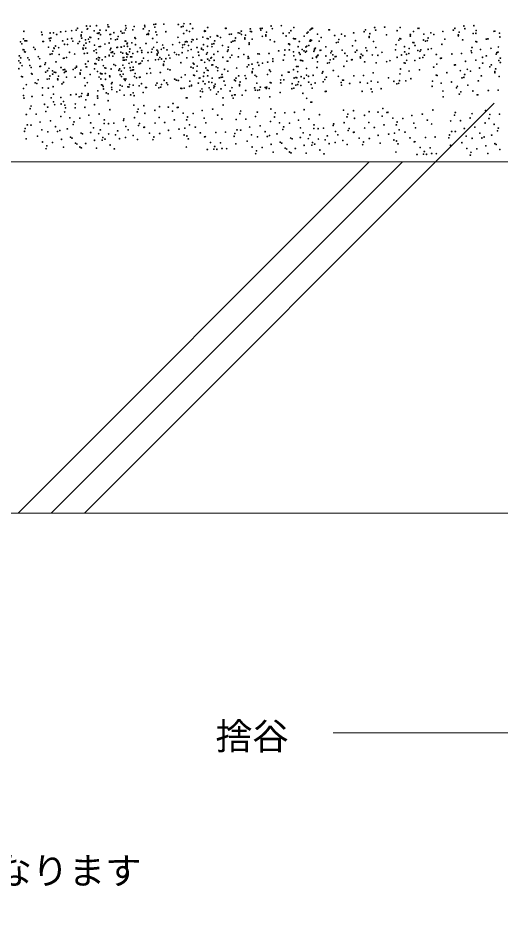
# Model space of a CAD drawing. Units: millimetres, scale not verified. Extents: x -1008 to 992, y -668 to 682.
# Drawn here: x 28.6 to 193.6, y -349.6 to -39.2 of the extents above; entities that cross this region are included whole.
import ezdxf
from ezdxf.enums import TextEntityAlignment as Align

# ---------------------------------------------------------------- set-up
doc = ezdxf.new("R2010")
doc.units = ezdxf.units.MM
doc.header["$LTSCALE"] = 2
for name, color, linetype, lineweight in [('0-5', 7, 'Continuous', 18), ('0-6', 7, 'Continuous', 18), ('0-7', 7, 'Continuous', 18)]:
    doc.layers.add(name, color=color, linetype=linetype, lineweight=lineweight)
doc.styles.add('ＭＳ ゴシック', font='')
doc.styles.get('ＭＳ ゴシック').set_extended_font_data('MS Gothic')

msp = doc.modelspace()

# ---------------------------------------------------------------- linework, layer by layer
at = {"layer": '0-5'}
msp.add_line((-645.128, -88.283), (344.834, -88.283), dxfattribs=at)
msp.add_lwpolyline([(-551.351, -208.283), (344.834, -208.283), (344.834, -349.566)], dxfattribs=at)
at = {"layer": '0-6'}
for p, q in [((191.246, -68.283), (51.246, -208.283)), ((148.619, -88.283), (28.619, -208.283)), ((159.933, -88.283), (39.933, -208.283))]:
    msp.add_line(p, q, dxfattribs=at)
for centre in [(46.89, -43.482), (48.421, -43.319), (48.925, -42.672), (52.002, -41.86), (52.207, -42.974), (52.373, -42.804), (53.242, -41.923), (54.616, -43.545), (55.423, -41.743), (56.571, -43.289), (58.711, -43.337), (59.266, -41.476), (59.343, -42.188), (59.603, -42.156), (65.257, -43.237), (65.367, -41.742), (65.528, -42.629), (67.826, -43.217), (68.284, -42.053), (71.407, -42.819), (71.865, -41.655), (71.91, -42.172), (73.369, -43.498), (74.988, -41.36), (75.358, -42.305), (75.625, -41.272), (78.409, -41.244), (83.351, -41.335), (84.396, -42.188), (85.042, -42.007), (85.307, -41.079), (86.221, -43.422), (87.446, -41.127), (88.242, -42.737), (92.34, -43.474), (93.375, -42.423), (99.476, -42.688), (99.735, -42.655), (107.966, -42.859), (111.387, -42.743), (111.539, -43.319), (112.042, -42.672), (115.12, -41.86), (115.491, -42.804), (118.541, -41.743), (121.821, -43.474), (122.856, -42.423), (128.374, -43.237), (128.694, -42.922), (128.956, -42.688), (129.216, -42.655), (134.794, -43.188), (135.054, -43.155), (147.361, -43.171), (150.439, -42.359), (150.81, -43.304), (153.86, -42.243), (158.139, -43.474), (159.174, -42.423), (165.275, -42.688), (165.535, -42.655), (177.338, -43.319), (177.842, -42.672), (180.919, -41.86), (181.29, -42.804), (184.34, -41.743), (185.157, -43.422), (30.437, -46.235), (30.531, -43.687), (36.631, -43.952), (36.792, -44.839), (39.254, -46.151), (39.549, -44.263), (39.801, -45.971), (40.702, -44.191), (41.79, -44.777), (43.129, -43.865), (44.84, -43.716), (45.504, -46.369), (46.899, -46.144), (50.118, -44.926), (50.145, -45.308), (50.32, -46.027), (50.384, -43.998), (51.604, -46.634), (52.66, -46.357), (53.104, -45.665), (53.405, -45.766), (55.66, -44.398), (56.081, -46.24), (56.087, -44.396), (56.306, -44.217), (56.721, -44.838), (59.99, -44.761), (60.25, -44.729), (60.266, -46.228), (61.327, -44.145), (61.893, -46.562), (62.521, -46.4), (62.786, -45.471), (63.687, -43.692), (64.222, -44.288), (64.775, -44.278), (68.489, -45.869), (68.735, -46.151), (72.557, -44.745), (73.104, -44.427), (73.131, -44.808), (74.59, -46.134), (75.635, -43.933), (76.005, -44.878), (79.056, -43.817), (79.072, -43.896), (83.252, -45.728), (85.186, -44.473), (87.207, -43.788), (88.104, -46.479), (88.405, -46.58), (89.7, -46.337), (91.72, -45.652), (92.322, -43.687), (92.582, -43.655), (93.237, -46.165), (93.538, -46.266), (94.306, -45.644), (96.666, -45.191), (96.853, -45.337), (97.754, -45.777), (100.804, -44.716), (101.459, -44.645), (102.918, -45.971), (103.82, -44.191), (104.385, -44.318), (104.889, -43.671), (104.908, -44.777), (106.082, -45.926), (106.109, -46.307), (106.348, -44.997), (107.958, -43.716), (108.337, -43.804), (108.621, -46.369), (112.051, -45.395), (113.236, -44.926), (113.263, -45.308), (113.501, -43.998), (114.722, -46.634), (119.204, -44.396), (120.185, -45.287), (121.221, -44.236), (122.718, -46.165), (123.019, -46.266), (123.384, -46.228), (126.334, -45.337), (127.339, -44.288), (127.659, -43.974), (128.556, -46.664), (130.94, -44.645), (132.172, -45.837), (136.778, -45.145), (138.237, -46.471), (139.138, -44.691), (140.227, -45.277), (143.277, -44.216), (146.858, -43.818), (148.555, -45.426), (148.582, -45.808), (148.82, -44.498), (154.523, -44.896), (159.036, -46.165), (159.337, -46.266), (162.653, -45.337), (162.658, -44.788), (163.693, -43.736), (167.172, -46.651), (167.259, -44.645), (168.718, -45.971), (169.619, -44.191), (170.707, -44.777), (173.757, -43.716), (174.421, -46.369), (179.035, -44.926), (179.062, -45.308), (179.301, -43.998), (180.521, -46.634), (184.122, -44.473), (185.004, -44.396), (188.636, -46.337), (189.183, -46.228), (191.258, -43.687), (191.518, -43.655), (193.139, -44.288), (193.242, -45.644), (29.402, -47.286), (29.88, -47.971), (30.915, -46.92), (31.255, -46.972), (31.515, -46.939), (33.916, -49.149), (37.016, -47.185), (37.276, -47.153), (39, -49.142), (39.535, -46.899), (40.846, -49.334), (40.888, -49.597), (41.36, -48.689), (42.448, -49.275), (43.822, -46.956), (44.469, -48.138), (45.498, -48.213), (47.27, -47.088), (49.079, -47.816), (49.583, -47.169), (50.776, -49.423), (51.042, -48.495), (51.681, -49.48), (51.809, -47.749), (53.031, -47.301), (54.732, -48.418), (56.24, -48.919), (56.744, -48.893), (58.313, -48.021), (59.708, -47.666), (60.292, -49.495), (62.341, -49.184), (62.601, -49.151), (63.824, -49.062), (63.873, -49.097), (64.879, -48.785), (65.118, -46.979), (65.42, -47.08), (65.809, -47.931), (65.914, -47.734), (65.97, -48.818), (66.746, -49.732), (67.454, -47.638), (68.726, -48.242), (70.327, -49.334), (72.307, -47.844), (74.908, -49.168), (76.067, -47.461), (77.985, -48.356), (78.356, -49.3), (81.407, -48.239), (83.793, -47.524), (84.788, -49.248), (84.838, -48.377), (85.484, -48.196), (85.749, -47.268), (86.083, -47.164), (86.384, -47.265), (86.809, -48.563), (87.888, -47.316), (89.731, -49.232), (91.24, -49.733), (91.291, -49.52), (91.942, -48.249), (93.312, -48.835), (94.864, -48.918), (94.872, -48.061), (95.499, -47.899), (95.765, -46.97), (98.445, -48.52), (100.433, -49.137), (101.468, -47.368), (102.026, -47.061), (102.653, -46.899), (104.005, -49.597), (107.568, -47.633), (107.586, -48.138), (116.23, -47.227), (121.082, -47.978), (121.384, -48.079), (121.423, -48.249), (124.345, -48.918), (124.699, -47.151), (126.941, -49.062), (127.261, -48.748), (127.926, -48.52), (128.236, -46.979), (128.537, -47.08), (128.857, -46.765), (129.864, -49.732), (130.183, -49.418), (131.507, -47.061), (133.764, -49.02), (137.345, -47.561), (137.972, -47.399), (142.905, -48.637), (143.94, -46.869), (147.441, -49.355), (150.041, -47.134), (150.862, -49.239), (157.741, -48.249), (158.703, -46.727), (160.663, -48.918), (162.26, -49.562), (163.555, -47.478), (163.856, -47.579), (164.244, -48.52), (167.825, -47.061), (168.452, -46.899), (169.805, -49.597), (173.386, -48.138), (183.724, -49.248), (185.019, -47.164), (185.32, -47.265), (190.228, -49.52), (192.741, -49.062), (29.004, -52.061), (29.482, -52.746), (30.299, -49.977), (30.6, -50.078), (30.777, -50.662), (31.078, -50.763), (31.927, -52.73), (34.394, -49.834), (35.507, -52.332), (39.566, -51.559), (40.193, -51.397), (40.459, -50.468), (42.612, -51.586), (44.331, -52.88), (45.126, -52.635), (46.161, -50.866), (47.912, -51.421), (50.803, -49.805), (51.227, -51.288), (52.262, -51.131), (54.543, -50.36), (55.205, -49.97), (55.395, -51.071), (56.102, -52.66), (56.403, -52.761), (58.397, -52.416), (59.715, -52.084), (59.719, -51.833), (60.037, -50.01), (60.432, -50.951), (60.692, -50.918), (60.924, -50.725), (60.955, -52.147), (61.495, -51.336), (63.695, -50.793), (64.325, -51.141), (64.498, -52.682), (64.758, -52.649), (65.597, -51.086), (65.776, -51.476), (65.784, -52.467), (66.078, -51.577), (66.685, -50.687), (67.056, -52.412), (67.316, -52.38), (67.409, -52.385), (67.773, -51.273), (69.393, -50.648), (70.824, -50.212), (70.897, -50.921), (71.487, -52.865), (72.999, -50.934), (74.213, -50.788), (74.405, -49.814), (76.077, -50.122), (76.102, -51.422), (76.129, -51.804), (76.367, -50.494), (76.448, -51.067), (77.065, -52.665), (77.528, -49.86), (79.498, -50.006), (80.142, -51.853), (80.513, -52.798), (82.07, -50.892), (82.7, -51.584), (83.564, -51.737), (84.66, -50.979), (86.25, -52.723), (86.681, -50.293), (87.71, -49.917), (88.373, -52.57), (90.205, -50.784), (90.394, -51.885), (91.814, -49.979), (93.015, -51.509), (93.271, -50.994), (94.474, -52.835), (94.718, -52.647), (95.527, -51.571), (96.852, -50.596), (98.576, -52.585), (100.169, -50.51), (100.425, -49.994), (101.088, -52.647), (101.628, -51.836), (103.875, -52.42), (105.73, -51.586), (107.191, -52.287), (107.448, -52.88), (110.507, -51.359), (111.029, -51.421), (114.345, -51.288), (117.66, -50.36), (119.659, -51.792), (119.788, -50.062), (121.295, -49.979), (122.71, -50.731), (122.833, -52.084), (124.661, -50.969), (125.008, -51.571), (125.696, -49.918), (126.291, -50.334), (126.813, -50.793), (127.133, -50.479), (129.174, -52.833), (129.65, -50.51), (129.906, -49.994), (130.527, -52.385), (130.569, -52.647), (130.846, -52.07), (131.109, -51.836), (131.796, -50.183), (132.056, -50.151), (133.78, -52.14), (135.488, -51.009), (135.744, -50.494), (136.14, -51.687), (136.947, -52.336), (137.229, -52.273), (139.324, -50.096), (140.279, -51.212), (141.048, -52.086), (143.86, -50.814), (144.363, -50.167), (145.557, -52.422), (145.584, -52.803), (145.822, -51.493), (146.348, -51.92), (147.812, -50.3), (149.664, -51.788), (151.525, -51.891), (152.979, -50.859), (157.613, -49.979), (158.152, -52.584), (159.66, -51.783), (160.695, -50.732), (161.327, -51.571), (162.132, -51.293), (165.182, -50.232), (165.846, -52.884), (165.968, -50.51), (166.224, -49.994), (166.887, -52.647), (167.427, -51.836), (168.763, -49.834), (171.529, -51.586), (173.248, -52.88), (176.829, -51.421), (180.144, -51.288), (183.46, -50.36), (183.596, -50.979), (186.647, -49.917), (187.31, -52.57), (188.632, -52.084), (191.952, -51.509), (192.207, -50.994), (192.612, -50.793), (193.411, -52.835), (28.876, -53.791), (29.354, -54.476), (29.915, -55.414), (32.404, -53.415), (32.59, -55.383), (35.985, -53.017), (36.016, -55.68), (36.276, -55.647), (37.709, -55.007), (37.965, -54.491), (41.546, -54.094), (44.071, -52.912), (48.569, -55.918), (48.583, -55.663), (51.661, -54.851), (51.885, -55.785), (52.032, -55.796), (52.553, -53.941), (54.807, -54.744), (55.082, -54.735), (55.201, -54.857), (55.465, -53.089), (56.134, -53.543), (57.362, -53.468), (57.73, -55.414), (61.311, -55.016), (61.876, -55.331), (64.353, -55.29), (64.482, -53.56), (64.891, -53.557), (65.519, -53.395), (66.482, -54.638), (67.404, -54.229), (67.941, -55.965), (68.842, -54.185), (69.93, -54.771), (70.452, -54.634), (70.985, -53.831), (72.981, -53.71), (75.539, -53.441), (76.562, -53.312), (77.588, -53.13), (78.259, -54.92), (78.286, -55.302), (78.524, -53.992), (79.12, -53.043), (84.227, -54.389), (87.684, -55.966), (88.444, -54.588), (88.719, -54.915), (89.807, -55.558), (91.102, -53.474), (91.403, -53.575), (92.362, -54.282), (93.397, -53.23), (93.934, -53.646), (94.82, -55.18), (95.08, -55.147), (95.598, -53.588), (96.31, -55.83), (100.035, -53.911), (100.295, -53.879), (106.884, -55.811), (107.188, -52.912), (107.387, -55.164), (108.517, -54.94), (110.465, -54.352), (110.835, -55.296), (112.098, -54.542), (113.886, -54.235), (115.671, -53.941), (115.679, -53.083), (119.252, -53.543), (123.373, -53.384), (123.719, -55.729), (124.263, -55.744), (125.079, -53.588), (125.558, -53.66), (125.859, -53.761), (130.917, -54.088), (134.347, -54.557), (134.974, -54.395), (135.239, -53.466), (136.407, -53.147), (139.907, -55.633), (140.942, -53.864), (142.507, -53.412), (142.767, -53.379), (147.043, -54.129), (150.99, -54.44), (154.571, -54.042), (155.705, -53.723), (160.557, -54.474), (160.858, -54.575), (161.397, -53.588), (164.174, -53.646), (170.631, -55.966), (171.666, -54.915), (172.988, -52.912), (177.767, -55.18), (178.027, -55.147), (181.47, -53.941), (185.051, -53.543), (187.38, -54.588), (189.83, -55.811), (190.334, -55.164), (192.87, -53.646), (193.411, -54.352), (28.881, -56.466), (33.067, -56.068), (33.138, -58.086), (33.394, -58.329), (38, -57.636), (38.628, -57.144), (39.168, -56.333), (39.459, -58.963), (40.36, -57.183), (40.427, -58.309), (40.93, -57.662), (41.449, -57.769), (42.389, -58.988), (43.27, -56.083), (44.007, -56.85), (44.378, -57.795), (44.499, -56.708), (44.729, -57.409), (44.989, -57.377), (47.429, -56.734), (48.08, -56.31), (49.777, -57.918), (49.804, -58.3), (50.042, -56.99), (53.211, -58.438), (54.679, -56.475), (55.745, -57.388), (56.792, -58.04), (56.964, -58.242), (57.262, -58.227), (58.259, -56.158), (58.393, -58.067), (58.56, -56.259), (59.887, -58.912), (60.373, -56.581), (63.035, -57.006), (63.29, -56.49), (63.467, -58.514), (63.88, -57.28), (64.493, -58.332), (64.915, -56.228), (66.871, -56.092), (67.048, -57.055), (67.676, -56.893), (68.067, -56.882), (68.595, -58.082), (72.609, -58.131), (73.644, -56.363), (73.895, -57.917), (77.211, -57.784), (79.745, -56.628), (80.526, -56.856), (85.698, -58.58), (88.407, -56.221), (88.581, -58.657), (88.882, -58.758), (89.679, -57.289), (91.964, -59.056), (92.198, -57.829), (92.729, -56.228), (93.259, -56.972), (93.392, -58.88), (93.56, -57.073), (96.804, -57.137), (96.875, -56.145), (98.263, -58.463), (99.164, -56.683), (100.252, -57.269), (103.303, -56.208), (103.966, -58.861), (106.126, -58.849), (108.581, -57.418), (108.608, -57.8), (108.846, -56.49), (109.547, -58.732), (113.826, -58.464), (114.549, -56.888), (114.861, -57.413), (118.729, -58.72), (120.962, -57.678), (121.222, -57.646), (122.684, -56.78), (124.135, -57.474), (127.185, -56.413), (127.198, -58.643), (127.848, -59.066), (129.444, -58.707), (130.766, -56.016), (132.49, -58.005), (132.746, -57.49), (136.326, -57.092), (138.051, -59.081), (143.35, -58.916), (146.666, -58.783), (149.981, -57.855), (159.134, -58.288), (159.262, -56.558), (162.184, -57.227), (165.765, -56.829), (171.528, -58.657), (171.829, -58.758), (175.145, -57.829), (179.751, -57.137), (181.21, -58.463), (182.111, -56.683), (183.199, -57.269), (186.249, -56.208), (186.913, -58.861), (191.527, -57.418), (191.554, -57.8), (191.793, -56.49), (29.777, -59.156), (30.079, -59.257), (31.405, -61.91), (34.399, -61.277), (34.986, -61.512), (35.434, -60.226), (38.567, -60.053), (39.194, -59.891), (42.124, -59.917), (42.151, -60.298), (43.61, -61.624), (44.127, -61.129), (45.162, -59.361), (48.092, -59.386), (51.263, -59.626), (52.272, -61.218), (56.227, -59.278), (56.836, -59.973), (57.124, -61.969), (57.425, -62.07), (58.463, -60.084), (59.925, -59.219), (60.55, -61.564), (60.74, -61.142), (63.482, -62.054), (63.953, -59.143), (64.777, -59.97), (65.078, -60.071), (65.191, -60.503), (65.447, -59.988), (66.65, -61.829), (67.906, -62.05), (68.394, -59.143), (69.028, -59.59), (70.054, -59.408), (70.314, -59.375), (70.752, -61.58), (75.632, -62.113), (76.052, -61.414), (77.588, -61.856), (78.537, -60.436), (79.367, -61.282), (79.728, -61.905), (82.118, -60.039), (82.683, -60.353), (83.346, -60.463), (84.38, -59.412), (87.287, -60.74), (87.855, -62.077), (90.209, -61.41), (90.481, -59.677), (90.741, -59.645), (91.836, -60.787), (92.465, -61.634), (93.79, -61.012), (94.825, -61.181), (94.886, -59.726), (95.914, -61.767), (97.37, -59.553), (97.998, -59.391), (98.467, -59.328), (98.964, -60.705), (99.35, -62.088), (102.545, -60.308), (102.931, -60.63), (103.048, -59.661), (104.242, -61.915), (104.507, -60.987), (106.496, -59.793), (110.067, -59.126), (110.21, -61.385), (114.723, -61.155), (115.024, -61.256), (118.34, -60.328), (118.345, -61.277), (119.38, -60.226), (122.286, -61.554), (122.946, -59.635), (123.512, -62.052), (123.581, -59.47), (123.882, -59.572), (124.139, -61.89), (124.405, -60.961), (125.306, -59.182), (126.394, -59.768), (127.919, -61.084), (128.789, -61.826), (130.107, -61.359), (132.891, -60.928), (133.409, -60.142), (133.949, -59.331), (138.991, -61.193), (139.152, -62.08), (139.509, -60.407), (139.769, -60.375), (141.909, -61.504), (145.489, -61.106), (147.992, -61.436), (149.25, -60.724), (151.573, -61.038), (155.154, -59.579), (156.976, -60.787), (158.021, -61.64), (158.666, -61.459), (158.932, -60.53), (161.071, -60.579), (162.848, -59.88), (170.233, -60.74), (173.155, -61.41), (176.736, -61.012), (180.317, -59.553), (180.944, -59.391), (182.297, -62.088), (185.878, -60.63), (193.013, -59.126), (30.444, -63.217), (36.965, -62.986), (38.913, -63.14), (40.546, -62.588), (40.7, -65.145), (48.426, -65.208), (50.382, -64.951), (51.547, -62.254), (52.522, -64.999), (55.829, -64.053), (57.648, -62.52), (57.809, -63.407), (58.751, -64.722), (59.374, -65.075), (60.565, -62.831), (60.62, -63.582), (62.332, -64.325), (63.354, -63.785), (64.146, -62.433), (66.11, -62.641), (66.404, -62.724), (67.916, -64.711), (69.985, -62.326), (71.337, -64.595), (72.211, -62.906), (72.471, -62.873), (76.677, -62.966), (77.323, -62.785), (84.242, -63.154), (84.544, -63.255), (85.349, -63.139), (87.158, -62.471), (87.859, -62.326), (90.872, -64.063), (91.45, -63.404), (91.611, -64.291), (93.924, -62.96), (94.367, -63.715), (95.514, -63.002), (95.549, -62.378), (95.769, -62.486), (96.432, -65.139), (96.973, -64.328), (97.948, -63.317), (101.074, -64.078), (101.708, -62.934), (104.269, -62.297), (106.374, -63.913), (109.434, -62.997), (109.69, -63.78), (110.479, -63.85), (111.124, -63.669), (111.39, -62.741), (113.005, -62.852), (113.428, -63.239), (113.529, -62.789), (114.39, -63.217), (118.178, -64.576), (122.158, -63.285), (122.859, -63.14), (125.208, -62.224), (125.871, -64.877), (129.073, -63.128), (133.615, -64.213), (133.875, -64.181), (146.182, -64.197), (149.259, -63.385), (149.63, -64.329), (152.681, -63.268), (170.105, -62.471), (173.819, -64.063), (178.46, -63.002), (178.716, -62.486), (179.379, -65.139), (179.919, -64.328), (184.021, -64.078), (189.321, -63.913), (192.636, -63.78), (30.442, -65.614), (30.603, -66.501), (33.359, -65.925), (36.94, -65.527), (39.917, -66.411), (40.71, -67.806), (43.232, -66.278), (44.131, -67.689), (46.548, -65.35), (49.471, -66.06), (50.117, -65.879), (51.72, -67.074), (52.272, -65.539), (52.531, -65.507), (55.701, -65.783), (55.793, -66.534), (59.414, -67.375), (64.839, -65.523), (67.068, -65.376), (68.287, -65.656), (81.554, -68.353), (86.073, -66.424), (86.333, -66.391), (90.943, -66.08), (98.64, -66.407), (101.718, -65.595), (102.088, -66.54), (102.533, -65.404), (102.793, -65.372), (105.139, -65.479), (111.016, -66.432), (114.597, -66.035), (127.216, -66.576), (128.675, -67.902), (128.935, -67.87), (173.889, -66.08), (185.48, -65.404), (185.74, -65.372), (32.738, -70.124), (33.003, -69.196), (37.633, -68.618), (38.059, -71.073), (38.706, -69.593), (41.081, -68.75), (43.348, -68.532), (44.529, -71.261), (44.559, -68.931), (44.807, -69.859), (48.109, -69.802), (48.14, -68.533), (51.425, -69.67), (54.741, -68.741), (59.913, -70.465), (68.136, -68.946), (69.33, -71.2), (69.595, -70.272), (71.584, -69.078), (75.298, -70.67), (76.912, -69.414), (79.94, -69.609), (81.398, -70.935), (83.013, -69.679), (83.273, -69.647), (91.495, -70.708), (95.076, -70.31), (98.657, -68.851), (104.661, -70.902), (110.364, -71.3), (115.006, -70.239), (119.767, -71.508), (123.083, -71.376), (126.399, -70.447), (139.794, -70.652), (143.242, -70.784), (148.57, -71.12), (151.598, -71.315), (153.212, -70.059), (154.671, -71.385), (154.931, -71.353), (170.315, -70.557), (178.018, -71.403), (188.362, -70.739), (31.428, -72.134), (34.743, -72.001), (39.65, -74.256), (43.231, -72.797), (46.253, -73.251), (47.711, -74.577), (49.701, -73.383), (52.751, -72.322), (56.332, -71.924), (58.056, -73.914), (64.606, -74.122), (64.769, -73.578), (68.35, -73.18), (71.931, -71.721), (76.774, -73.156), (82.005, -73.943), (84.997, -71.636), (86.191, -73.891), (86.456, -72.962), (88.445, -71.769), (92.159, -73.36), (96.801, -72.299), (98.259, -73.625), (103.086, -73.84), (104.396, -71.83), (106.401, -73.708), (109.717, -72.779), (114.889, -74.503), (116.187, -72.967), (116.465, -71.565), (124.409, -74.028), (127.99, -73.63), (131.571, -72.171), (140.988, -72.906), (141.253, -71.978), (143.589, -73.427), (146.956, -72.376), (153.057, -72.641), (156.655, -73.342), (160.103, -73.475), (163.154, -72.414), (166.734, -72.016), (168.459, -74.005), (176.442, -74.341), (177.752, -72.331), (179.758, -74.208), (183.074, -73.28), (183.72, -71.801), (189.543, -73.468), (189.821, -72.066), (193.124, -72.009), (31.03, -76.909), (31.752, -75.667), (33.019, -75.715), (36.07, -74.654), (36.733, -77.306), (41.375, -76.245), (42.834, -77.572), (45.413, -76.992), (47.446, -75.505), (53.414, -74.975), (54.394, -76.642), (56.714, -77.351), (57.975, -75.183), (59.515, -75.24), (61.29, -75.051), (62.617, -77.703), (65.432, -76.23), (66.198, -77.305), (69.778, -75.846), (70.074, -75.169), (71.533, -76.495), (71.793, -76.463), (75.374, -75.004), (78.689, -74.871), (80.016, -77.524), (83.597, -77.126), (85.576, -76.806), (87.178, -75.667), (89.157, -76.409), (92.738, -74.95), (103.41, -77.373), (104.677, -77.421), (107.728, -76.36), (111.309, -75.962), (117.911, -74.957), (119.104, -77.211), (119.37, -76.283), (121.359, -75.089), (125.072, -76.681), (129.633, -76.89), (129.714, -75.62), (131.173, -76.946), (132.949, -76.757), (136.264, -75.829), (136.427, -75.284), (140.008, -74.886), (141.436, -77.553), (141.732, -76.875), (147.032, -76.71), (148.432, -74.862), (150.348, -76.578), (153.663, -75.649), (157.849, -75.597), (158.114, -74.669), (158.836, -77.373), (163.817, -75.066), (164.396, -76.656), (169.918, -75.332), (181.084, -76.861), (184.665, -76.463), (188.246, -75.004), (191.267, -75.458), (192.461, -77.712), (192.726, -76.784), (30.765, -77.837), (31.354, -80.442), (35.201, -79.512), (38.782, -78.053), (42.098, -77.921), (43.424, -80.573), (46.502, -79.871), (47.005, -80.175), (50.082, -78.412), (50.586, -78.716), (53.398, -78.279), (56.118, -78.632), (57.577, -79.958), (58.305, -80.534), (59.566, -78.764), (61.886, -79.075), (63.28, -80.356), (65.294, -79.972), (67.922, -79.295), (69.381, -80.621), (73.517, -78.452), (74.711, -80.707), (74.976, -79.779), (76.965, -78.585), (80.679, -80.176), (85.321, -79.115), (86.239, -79.459), (86.78, -80.442), (90.881, -78.398), (92.34, -79.724), (92.6, -79.692), (96.181, -78.233), (99.497, -78.1), (102.423, -79.543), (102.688, -78.615), (108.391, -79.013), (110.44, -79.76), (113.033, -77.952), (113.756, -79.627), (114.492, -79.278), (117.071, -78.699), (121.741, -80.118), (122.244, -80.423), (125.056, -79.986), (126.052, -78.348), (127.776, -80.338), (128.372, -79.057), (131.224, -80.47), (133.544, -80.781), (134.275, -79.409), (137.09, -77.936), (137.856, -79.012), (143.191, -78.202), (143.451, -78.169), (145.175, -80.158), (148.623, -80.291), (151.674, -79.23), (155.255, -78.832), (156.979, -80.822), (157.234, -78.512), (160.815, -78.115), (162.539, -80.104), (167.839, -79.939), (171.155, -79.806), (175.779, -80.044), (176.045, -79.116), (176.766, -77.874), (178.034, -77.922), (181.747, -79.513), (183.797, -80.26), (186.389, -78.452), (187.112, -80.128), (187.848, -79.779), (190.428, -79.199), (36.925, -81.502), (38.119, -83.756), (38.384, -82.828), (40.374, -81.634), (44.087, -83.226), (48.226, -81.86), (48.729, -82.165), (49.685, -83.187), (50.188, -83.491), (51.674, -81.993), (54.724, -80.932), (55.387, -83.584), (57.312, -80.886), (60.029, -82.523), (61.488, -83.85), (86.101, -83.201), (94.324, -81.681), (95.783, -83.007), (97.773, -81.814), (98.268, -83.732), (99.875, -83.791), (103.012, -82.148), (106.859, -81.218), (108.583, -83.208), (112.032, -83.34), (115.082, -82.279), (118.16, -81.577), (118.663, -81.882), (119.884, -83.567), (120.387, -83.871), (123.332, -83.699), (126.382, -82.638), (128.97, -82.592), (129.235, -81.664), (129.963, -82.24), (134.938, -82.062), (136.952, -81.678), (139.58, -81.001), (141.039, -82.327), (146.369, -82.413), (146.634, -81.485), (152.337, -81.883), (157.897, -81.165), (158.438, -82.148), (163.998, -81.43), (164.258, -81.398), (165.982, -83.387), (169.431, -83.52), (176.368, -82.649), (180.216, -81.719), (181.94, -83.709), (185.388, -83.841), (188.438, -82.78), (191.516, -82.078), (192.019, -82.382), (93.281, -84.067), (95.518, -83.936), (96.544, -83.997), (109.777, -85.462), (110.042, -84.534), (115.745, -84.932), (121.343, -84.893), (121.846, -85.197), (127.046, -85.291), (131.687, -84.23), (133.146, -85.556), (157.759, -84.907), (164.939, -85.773), (167.176, -85.642), (167.441, -84.713), (168.203, -85.703), (169.927, -85.438), (171.534, -85.497), (183.134, -85.963), (183.399, -85.035), (189.102, -85.433), (193.24, -84.067)]:
    msp.add_circle(centre, 0.133, dxfattribs=at)
at = {"layer": '0-7'}
msp.add_lwpolyline([(317.296, -26.29), (223.77, -283.251), (136.249, -283.251)], dxfattribs=at)

# ---------------------------------------------------------------- texts
at = {"layer": '0-5', "style": 'ＭＳ ゴシック'}
msp.add_text('※\u3000地域により瓦桟木の大きさは、異なります', height=9.164, dxfattribs=at).set_placement((-191.657, -337.755), align=Align.BOTTOM_LEFT)
at = {"layer": '0-7', "style": 'ＭＳ ゴシック'}
msp.add_text('捨谷', height=9.164, dxfattribs=at).set_placement((96.09, -291.764), align=Align.BOTTOM_LEFT)

doc.saveas('drawing.dxf')
